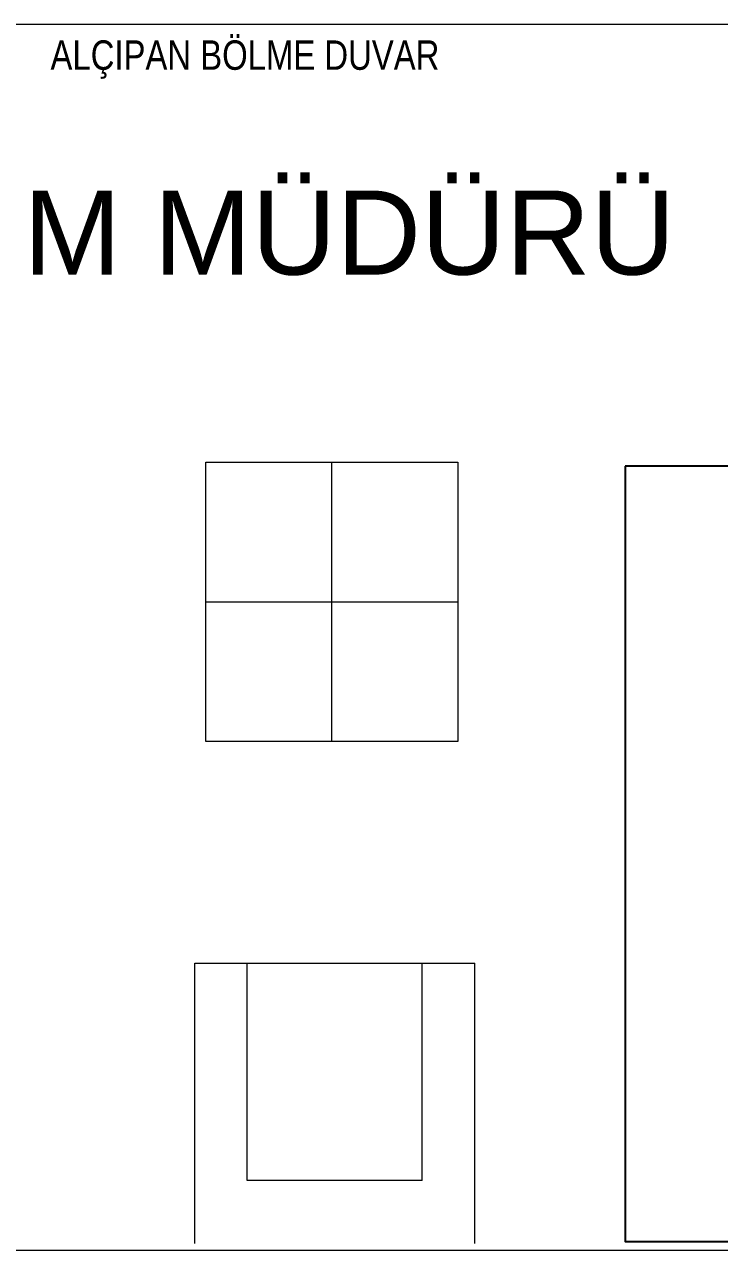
# Model space of a CAD drawing. Header units: centimetres. Extents: x 681015 to 688218, y 3995806 to 4004619.
# Drawn here: x 684532.9 to 684731.5, y 4000049.7 to 4000399.7 of the extents above; entities that cross this region are included whole.
import ezdxf

# ---------------------------------------------------------------- set-up
doc = ezdxf.new("R2010")
doc.units = ezdxf.units.CM
doc.header["$LTSCALE"] = 100
doc.header["$MEASUREMENT"] = 0
doc.layers.add('0 rölöve', color=7, linetype='Continuous', true_color=0xf1380e)
doc.layers.add('DOGALGAZ', color=130, linetype='Continuous', lineweight=0)
doc.layers.add('tefriş', color=8, linetype='Continuous', lineweight=18)
doc.layers.add('TEFRIS', color=10, linetype='Continuous')
doc.layers.add('YAZI', color=7, linetype='Continuous')
doc.styles.add('BAS', font='arial.ttf', dxfattribs={"height": 100})
doc.styles.get("Standard").update_dxf_attribs({"font": 'arial.ttf'})

msp = doc.modelspace()

# ---------------------------------------------------------------- linework, layer by layer
at = {"layer": 'DOGALGAZ'}
for p, q in [((684929.04, 4000399.71), (684216.04, 4000399.71)), ((684929.04, 4000049.71), (684227.04, 4000049.71))]:
    msp.add_line(p, q, dxfattribs=at)
at = {"layer": 'TEFRIS', "color": 252}
msp.add_lwpolyline([(684704.58, 4000273.58), (684704.58, 4000052.23), (684814.58, 4000052.23), (684814.58, 4000273.58), (684704.58, 4000273.58)], dxfattribs=at)
at = {"layer": 'tefriş', "color": 8}
for p, q in [((684584.75, 4000195.03), (684584.75, 4000274.77)), ((684584.75, 4000274.77), (684656.77, 4000274.77)), ((684620.76, 4000195.03), (684620.76, 4000274.77)), ((684656.77, 4000274.77), (684656.77, 4000195.03)), ((684584.75, 4000234.9), (684656.77, 4000234.9)), ((684656.77, 4000195.03), (684584.75, 4000195.03)), ((684581.59, 4000051.69), (684581.59, 4000131.69)), ((684581.59, 4000131.69), (684661.59, 4000131.69)), ((684596.59, 4000069.69), (684596.59, 4000131.69)), ((684646.59, 4000069.69), (684646.59, 4000131.69)), ((684646.59, 4000069.69), (684646.59, 4000131.69)), ((684661.59, 4000051.69), (684661.59, 4000131.69)), ((684646.59, 4000069.69), (684596.59, 4000069.69))]:
    msp.add_line(p, q, dxfattribs=at)

# ---------------------------------------------------------------- texts
at = {"layer": '0 rölöve', "color": 252}
msp.add_text('ÜRETİM MÜDÜRÜ', height=24, dxfattribs=at).set_placement((684432.06, 4000328.31))
at = {"layer": 'YAZI', "style": 'BAS', "width": 0.8}
msp.add_text('ALÇIPAN BÖLME DUVAR ', height=8.4, dxfattribs=at).set_placement((684540.37, 4000386.78))

doc.saveas('drawing.dxf')
